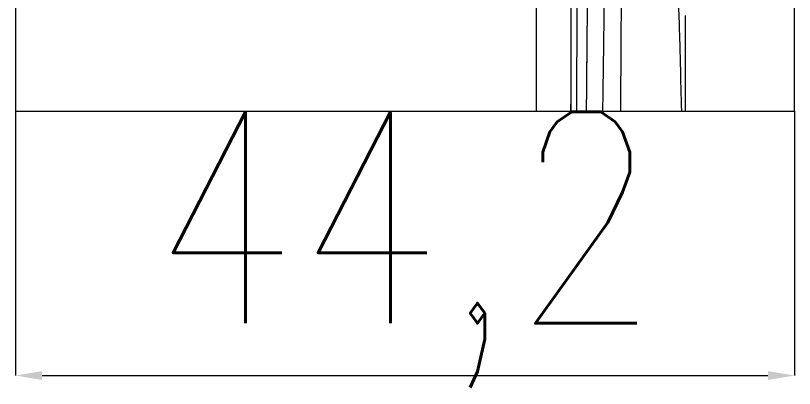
# Model space of a CAD drawing. Header units: millimetres. Extents: x 9384 to 10744, y 39991 to 40815.
# Drawn here: x 10031.26 to 10075.46, y 40141.06 to 40162.22 of the extents above; entities that cross this region are included whole.
import ezdxf

# ---------------------------------------------------------------- set-up
doc = ezdxf.new("R2010")
doc.units = ezdxf.units.MM
doc.linetypes.add('DASHED', pattern=[0])
doc.layers.add('DIM', color=4, linetype='Continuous', lineweight=20)
doc.layers.add('PS', color=6, linetype='Continuous', lineweight=20)
doc.styles.add('TXT', font='txt.shx', dxfattribs={"width": 0.8, "bigfont": 'ctxt.shx'})
doc.dimstyles.new('零件', dxfattribs={"dimscale": 1.5, "dimtxt": 8, "dimasz": 1, "dimexe": 0, "dimexo": 0, "dimgap": 0, "dimtad": 1, "dimtxsty": 'TXT', "dimcen": 0, "dimclrd": 252, "dimclre": 252, "dimclrt": 4, "dimazin": 3, "dimtp": 0.001, "dimtm": 0.001, "dimtfac": 1, "dimtmove": 0, "dimatfit": 3, "dimlwd": 5, "dimlwe": 5})

# ---------------------------------------------------------------- blocks, each defined once
blk = doc.blocks.new('*D1110')
at = {"layer": 'Defpoints', "color": 0}
for p in [(10031.265, 40156.788), (10075.465, 40156.788), (10075.465, 40141.788)]:
    blk.add_point(p, dxfattribs=at)
at = {"layer": 'DIM', "color": 252, "lineweight": 5}
for p, q in [((10031.265, 40156.788), (10031.265, 40141.788)), ((10075.465, 40156.788), (10075.465, 40141.788)), ((10032.765, 40141.788), (10073.965, 40141.788))]:
    blk.add_line(p, q, dxfattribs=at)
at = {"layer": 'DIM', "color": 252}
for points in [[(10032.765, 40142.038), (10032.765, 40141.538), (10031.265, 40141.788)], [(10073.965, 40141.538), (10073.965, 40142.038), (10075.465, 40141.788)]]:
    blk.add_solid(points, dxfattribs=at)
at = {"layer": 'DIM', "color": 4, "lineweight": 5, "insert": (10053.365, 40148.931), "char_height": 12, "attachment_point": 5, "style": 'TXT'}
blk.add_mtext('44,2', dxfattribs=at)

msp = doc.modelspace()

# ---------------------------------------------------------------- linework, layer by layer
at = {"layer": 'DIM', "color": 252, "linetype": 'DASHED', "lineweight": 5, "ltscale": 0.819311}
msp.add_lwpolyline([(10031.265, 40156.788), (10075.465, 40156.788), (10075.465, 40671.788), (10031.265, 40671.788)], close=True, dxfattribs=at)
at = {"layer": 'PS', "color": 56, "linetype": 'Continuous', "lineweight": 5}
msp.add_line((10031.265, 40671.788), (10031.265, 40156.788), dxfattribs=at)
at = {"layer": 'PS', "color": 183, "linetype": 'Continuous', "lineweight": 5}
msp.add_line((10060.834, 40156.788), (10060.834, 40671.788), dxfattribs=at)
at = {"layer": 'PS', "color": 2, "linetype": 'Continuous', "lineweight": 5}
msp.add_line((10031.265, 40156.788), (10060.834, 40156.788), dxfattribs=at)
at = {"layer": 'PS', "color": 155, "linetype": 'DASHED', "lineweight": 5, "ltscale": 0.819311}
for points, knots in [([(10068.325, 40184.594), (10068.328, 40181.436), (10068.372, 40178.539), (10068.5, 40173.195), (10068.585, 40170.747), (10068.755, 40166.228), (10068.84, 40164.157), (10068.921, 40161.759), (10068.943, 40161.054), (10068.965, 40160.255), (10068.974, 40159.917), (10068.978, 40159.75), (10068.979, 40159.694), (10068.982, 40159.582), (10069.004, 40158.632), (10069.027, 40157.682), (10069.048, 40156.788)], [0, 0, 0, 0, 0.25, 0.25, 0.5, 0.5, 0.75, 0.75, 0.8125, 0.84375, 0.859375, 0.859375, 0.867188, 0.867188, 0.875, 1, 1, 1, 1]), ([(10065.673, 40179.883), (10065.673, 40175.237), (10065.662, 40170.938), (10065.631, 40163.188), (10065.611, 40159.737), (10065.59, 40156.788)], [0, 0, 0, 0, 0.5, 0.5, 1, 1, 1, 1])]:
    msp.add_open_spline(points, degree=3, knots=knots, dxfattribs=at)
at = {"layer": 'PS', "color": 155, "linetype": 'Continuous', "lineweight": 5}
for points, knots in [([(10068.325, 40184.594), (10068.328, 40181.436), (10068.372, 40178.539), (10068.5, 40173.195), (10068.585, 40170.747), (10068.755, 40166.228), (10068.84, 40164.157), (10068.921, 40161.759), (10068.943, 40161.054), (10068.965, 40160.255), (10068.974, 40159.918), (10068.978, 40159.75), (10068.979, 40159.694), (10068.982, 40159.582), (10069.004, 40158.632), (10069.027, 40157.682), (10069.048, 40156.788)], [0, 0, 0, 0, 0.25, 0.25, 0.5, 0.5, 0.75, 0.75, 0.8125, 0.84375, 0.859375, 0.859375, 0.867187, 0.867187, 0.875, 1, 1, 1, 1]), ([(10065.673, 40179.883), (10065.673, 40175.237), (10065.662, 40170.938), (10065.631, 40163.188), (10065.611, 40159.737), (10065.59, 40156.788)], [0, 0, 0, 0, 0.5, 0.5, 1, 1, 1, 1])]:
    msp.add_open_spline(points, degree=3, knots=knots, dxfattribs=at)
at = {"layer": 'PS', "color": 155, "linetype": 'DASHED', "lineweight": 5, "ltscale": 0.819311}
for points, degree in [([(10064.795, 40178.666), (10064.772, 40173.422), (10064.731, 40168.558), (10064.681, 40164.129), (10064.626, 40160.188), (10064.575, 40156.788)], 5), ([(10063.148, 40177.386), (10063.142, 40172.423), (10063.133, 40167.86), (10063.121, 40163.721), (10063.108, 40160.025), (10063.096, 40156.788)], 5), ([(10063.79, 40177.779), (10063.783, 40175.677), (10063.765, 40171.635), (10063.73, 40166.093), (10063.69, 40161.1), (10063.662, 40158.158), (10063.649, 40156.788)], 3)]:
    msp.add_open_spline(points, degree=degree, dxfattribs=at)
at = {"layer": 'PS', "color": 155, "linetype": 'Continuous', "lineweight": 5}
for points, degree in [([(10064.795, 40178.666), (10064.772, 40173.422), (10064.731, 40168.558), (10064.681, 40164.129), (10064.626, 40160.188), (10064.575, 40156.788)], 5), ([(10063.148, 40177.386), (10063.142, 40172.423), (10063.133, 40167.86), (10063.121, 40163.721), (10063.108, 40160.025), (10063.096, 40156.788)], 5), ([(10063.79, 40177.779), (10063.773, 40172.734), (10063.747, 40168.079), (10063.715, 40163.849), (10063.681, 40160.075), (10063.649, 40156.788)], 5), ([(10062.776, 40157.32), (10062.776, 40157.141), (10062.776, 40156.964), (10062.776, 40156.788)], 3)]:
    msp.add_open_spline(points, degree=degree, dxfattribs=at)
at = {"layer": 'PS', "color": 183, "linetype": 'Continuous', "lineweight": 5}
for points, degree in [([(10062.765, 40177.185), (10062.766, 40175.201), (10062.768, 40171.392), (10062.771, 40166.169), (10062.774, 40161.446), (10062.775, 40158.637), (10062.776, 40157.32)], 3), ([(10069.265, 40162.222), (10069.265, 40156.788)], 1), ([(10060.834, 40156.788), (10061.487, 40156.788), (10062.134, 40156.788), (10062.776, 40156.788)], 3), ([(10063.096, 40156.788), (10063.011, 40156.788), (10062.924, 40156.788), (10062.838, 40156.788)], 3)]:
    msp.add_open_spline(points, degree=degree, dxfattribs=at)
at = {"layer": 'PS', "color": 183, "linetype": 'DASHED', "lineweight": 5, "ltscale": 0.819311}
for points in [[(10062.776, 40156.788), (10062.776, 40156.923), (10062.776, 40157.059), (10062.776, 40157.197)], [(10063.649, 40156.788), (10063.67, 40156.788), (10063.69, 40156.788), (10063.711, 40156.788)]]:
    msp.add_open_spline(points, degree=3, dxfattribs=at)
at = {"layer": 'PS', "color": 183, "linetype": 'Continuous', "lineweight": 5}
for points, knots in [([(10063.096, 40156.788), (10063.144, 40156.788), (10063.191, 40156.788), (10063.285, 40156.788), (10063.331, 40156.788), (10063.423, 40156.788), (10063.469, 40156.788), (10063.56, 40156.788), (10063.605, 40156.788), (10063.649, 40156.788)], [0, 0, 0, 0, 0.25, 0.25, 0.5, 0.5, 0.75, 0.75, 1, 1, 1, 1]), ([(10063.649, 40156.788), (10063.692, 40156.788), (10063.736, 40156.788), (10063.821, 40156.788), (10063.862, 40156.788), (10063.986, 40156.788), (10064.065, 40156.788), (10064.295, 40156.788), (10064.439, 40156.788), (10064.575, 40156.788)], [0, 0, 0, 0, 0.125, 0.125, 0.25, 0.25, 0.5, 0.5, 1, 1, 1, 1]), ([(10064.575, 40156.788), (10064.673, 40156.788), (10064.768, 40156.788), (10064.949, 40156.788), (10065.036, 40156.788), (10065.204, 40156.788), (10065.284, 40156.788), (10065.441, 40156.788), (10065.516, 40156.788), (10065.59, 40156.788)], [0, 0, 0, 0, 0.25, 0.25, 0.5, 0.5, 0.75, 0.75, 1, 1, 1, 1]), ([(10065.59, 40156.788), (10065.712, 40156.788), (10065.831, 40156.788), (10066.06, 40156.788), (10066.171, 40156.788), (10066.493, 40156.788), (10066.693, 40156.788), (10067.067, 40156.788), (10067.241, 40156.788), (10067.485, 40156.788), (10067.564, 40156.788), (10067.715, 40156.788), (10067.788, 40156.788), (10067.893, 40156.788), (10067.928, 40156.788), (10067.996, 40156.788), (10068.096, 40156.788), (10068.191, 40156.788), (10068.373, 40156.788), (10068.484, 40156.788), (10068.684, 40156.788), (10068.773, 40156.788), (10068.889, 40156.788), (10068.925, 40156.788), (10068.975, 40156.788), (10068.991, 40156.788), (10069.021, 40156.788), (10069.035, 40156.788), (10069.048, 40156.788)], [0, 0, 0, 0, 0.0625, 0.0625, 0.125, 0.125, 0.25, 0.25, 0.375, 0.375, 0.4375, 0.4375, 0.5, 0.5, 0.53125, 0.53125, 0.5625, 0.625, 0.625, 0.75, 0.75, 0.875, 0.875, 0.9375, 0.9375, 0.96875, 0.96875, 1, 1, 1, 1]), ([(10069.048, 40156.788), (10069.07, 40156.788), (10069.089, 40156.788), (10069.123, 40156.788), (10069.137, 40156.788), (10069.175, 40156.788), (10069.193, 40156.788), (10069.215, 40156.788), (10069.221, 40156.788), (10069.233, 40156.788), (10069.239, 40156.788), (10069.249, 40156.788), (10069.253, 40156.788), (10069.261, 40156.788), (10069.263, 40156.788), (10069.265, 40156.788)], [0, 0, 0, 0, 0.125, 0.125, 0.25, 0.25, 0.5, 0.5, 0.625, 0.625, 0.75, 0.75, 0.875, 0.875, 1, 1, 1, 1])]:
    msp.add_open_spline(points, degree=3, knots=knots, dxfattribs=at)
at = {"layer": 'PS', "color": 183, "linetype": 'DASHED', "lineweight": 5, "ltscale": 0.819311}
msp.add_open_spline([(10063.759, 40156.788), (10063.765, 40156.788), (10063.772, 40156.788), (10063.803, 40156.788), (10063.827, 40156.788), (10063.852, 40156.788)], degree=3, knots=[0, 0, 0, 0, 0.207148, 0.207148, 1, 1, 1, 1], dxfattribs=at)

# ---------------------------------------------------------------- dimensions: what is measured, and where the dimension line sits
at = {"layer": 'DIM', "lineweight": 5}
dim = msp.add_linear_dim(base=(10075.465, 40141.788), p1=(10031.265, 40156.788), p2=(10075.465, 40156.788), dimstyle='零件', dxfattribs=at)
dim.commit()
dim.dimension.update_dxf_attribs({"geometry": '*D1110', "text_midpoint": (10053.365, 40148.931)})

doc.saveas('drawing.dxf')
